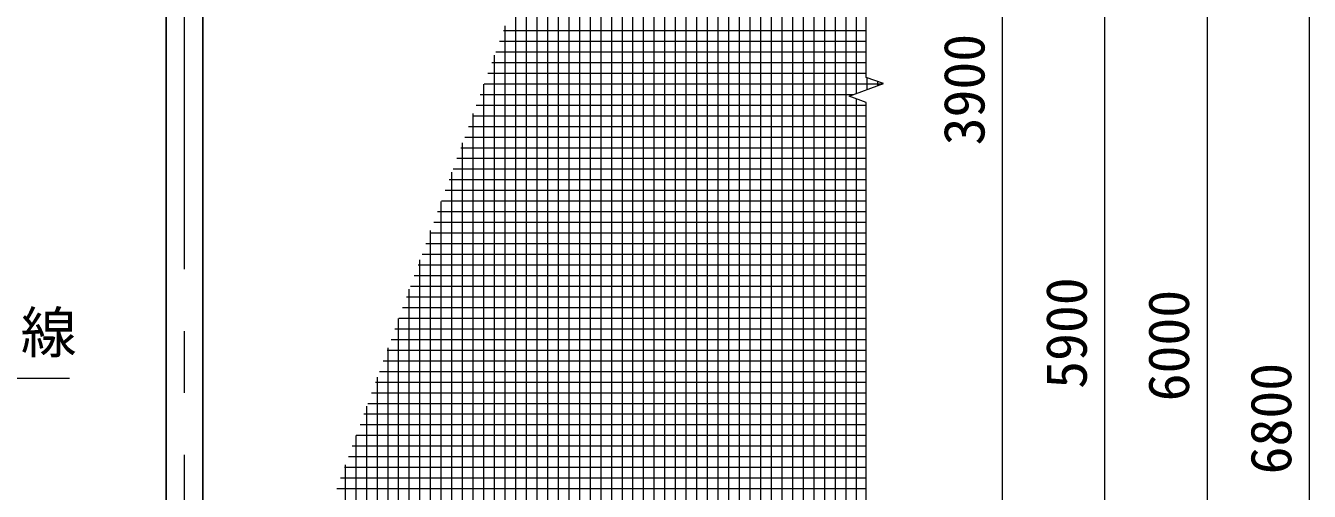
# Model space of a CAD drawing. Units: millimetres, scale not verified. Extents: x -14699 to 14701, y -10394 to 10396.
# Drawn here: x -2296 to 2977, y 996 to 2908 of the extents above; entities that cross this region are included whole.
import ezdxf
from ezdxf.enums import TextEntityAlignment as Align

# ---------------------------------------------------------------- set-up
doc = ezdxf.new("R2010")
doc.units = ezdxf.units.MM
doc.header["$LTSCALE"] = 40
doc.linetypes.add('USER1', pattern=[50.8, 31.75, -6.35, 6.35, -6.35])
for name, color, linetype, lineweight in [('0-1_D-STR1', 1, 'Continuous', 25), ('0-2_D-BMK', 2, 'USER1', 13), ('0-5_D-STR-DIM', 7, 'Continuous', 13), ('0-8_D-STR-TXT', 7, 'Continuous', 13), ('0-9_D-STR2', 7, 'Continuous', 13)]:
    doc.layers.add(name, color=color, linetype=linetype, lineweight=lineweight)
doc.styles.add('ＭＳ ゴシック', font='')
doc.styles.get('ＭＳ ゴシック').set_extended_font_data('MS Gothic')

msp = doc.modelspace()

# ---------------------------------------------------------------- linework, layer by layer
at = {"layer": '0-1_D-STR1'}
msp.add_lwpolyline([(-1568.12, 4694.54), (-1718.12, 4694.54), (-1718.12, -2105.46), (-1568.12, -2105.46)], close=True, dxfattribs=at)
at = {"layer": '0-2_D-BMK'}
msp.add_line((-1643.12, -2156.46), (-1643.12, 4745.54), dxfattribs=at)
at = {"layer": '0-5_D-STR-DIM'}
for p, q in [((1156.88, 2695.84), (1156.88, 4766.94)), ((2976.88, 4554.54), (2976.88, -1965.46)), ((1716.88, 834.54), (1716.88, 4454.54)), ((2136.88, -1165.46), (2136.88, 4454.54)), ((2556.88, 4454.54), (2556.88, -1265.46)), ((1227.36, 2670.19), (1156.88, 2695.84)), ((1086.41, 2618.89), (1227.36, 2670.19)), ((1156.88, 2593.23), (1086.41, 2618.89)), ((1156.88, -254.16), (1156.88, 2593.23))]:
    msp.add_line(p, q, dxfattribs=at)
at = {"layer": '0-8_D-STR-TXT'}
msp.add_lwpolyline([(-2115.34, 1459.38), (-4452.2, 1459.38), (-4452.2, 2898.9)], dxfattribs=at)
at = {"layer": '0-9_D-STR2'}
for p, q in [((286.31, -1305.46), (286.31, 4590.45)), ((330.06, -1305.46), (330.06, 4594.54)), ((373.81, -1305.46), (373.81, 4594.54)), ((417.56, -1305.46), (417.56, 4594.54)), ((461.31, -1305.46), (461.31, 4594.54)), ((505.06, -1305.46), (505.06, 4594.54)), ((548.81, -1305.46), (548.81, 4594.54)), ((592.56, -1305.46), (592.56, 4594.54)), ((636.31, -1305.46), (636.31, 4594.54)), ((680.06, -1305.46), (680.06, 4594.54)), ((723.81, -1305.46), (723.81, 4594.54)), ((767.56, -1305.46), (767.56, 4594.54)), ((811.31, -1305.46), (811.31, 4594.54)), ((855.06, -1305.46), (855.06, 4594.54)), ((898.81, -1305.46), (898.81, 4594.54)), ((942.56, -1305.46), (942.56, 4594.54)), ((986.31, -1305.46), (986.31, 4594.54)), ((1030.06, -1305.46), (1030.06, 4594.54)), ((1073.81, -1305.46), (1073.81, 4594.54)), ((1117.56, 2630.22), (1117.56, 4594.54)), ((242.56, -1305.46), (242.56, 4470.25)), ((198.81, -1305.46), (198.81, 4350.04)), ((155.06, -1305.46), (155.06, 4229.84)), ((111.31, -1305.46), (111.31, 4109.64)), ((67.56, -1305.46), (67.56, 3989.44)), ((23.81, -1305.46), (23.81, 3869.24)), ((-19.94, -1305.46), (-19.94, 3749.03)), ((-63.69, -1305.46), (-63.69, 3628.83)), ((-107.44, -1305.46), (-107.44, 3508.63)), ((-151.19, -1305.46), (-151.19, 3388.43)), ((-194.94, -1305.46), (-194.94, 3268.22)), ((-238.69, -1305.46), (-238.69, 3148.02)), ((-282.44, -1305.46), (-282.44, 3027.82)), ((-326.19, -1305.46), (-326.19, 2907.62)), ((-333.23, 2888.27), (1156.88, 2888.27)), ((-365.08, 2800.77), (1156.88, 2800.77)), ((-349.16, 2844.52), (1156.88, 2844.52)), ((-381.01, 2757.02), (1156.88, 2757.02)), ((-369.94, -1305.46), (-369.94, 2787.42)), ((-396.93, 2713.27), (1156.88, 2713.27)), ((1161.31, 2646.15), (1161.31, 2694.23)), ((-413.69, -1305.46), (-413.69, 2667.21)), ((-412.85, 2669.52), (1225.51, 2669.52)), ((1205.06, 2662.07), (1205.06, 2678.31)), ((-428.78, 2625.77), (1105.31, 2625.77)), ((1117.56, -319.78), (1117.56, 2607.55)), ((-460.62, 2538.27), (1156.88, 2538.27)), ((-457.44, -1305.46), (-457.44, 2547.01)), ((-444.7, 2582.02), (1156.88, 2582.02)), ((-476.55, 2494.52), (1156.88, 2494.52)), ((-501.19, -1305.46), (-501.19, 2426.81)), ((-492.47, 2450.77), (1156.88, 2450.77)), ((-508.39, 2407.02), (1156.88, 2407.02)), ((-524.32, 2363.27), (1156.88, 2363.27)), ((-556.17, 2275.77), (1156.88, 2275.77)), ((-544.94, -1305.46), (-544.94, 2306.61)), ((-540.24, 2319.52), (1156.88, 2319.52)), ((-572.09, 2232.02), (1156.88, 2232.02)), ((-588.69, -1305.46), (-588.69, 2186.41)), ((-588.01, 2188.27), (1156.88, 2188.27)), ((-603.94, 2144.52), (1156.88, 2144.52)), ((-635.78, 2057.02), (1156.88, 2057.02)), ((-632.44, -1305.46), (-632.44, 2066.2)), ((-619.86, 2100.77), (1156.88, 2100.77)), ((-651.71, 2013.27), (1156.88, 2013.27)), ((-667.63, 1969.52), (1156.88, 1969.52)), ((-683.56, 1925.77), (1156.88, 1925.77)), ((-676.19, -1305.46), (-676.19, 1946)), ((-699.48, 1882.02), (1156.88, 1882.02)), ((-731.33, 1794.52), (1156.88, 1794.52)), ((-719.94, -1305.46), (-719.94, 1825.8)), ((-715.4, 1838.27), (1156.88, 1838.27)), ((-747.25, 1750.77), (1156.88, 1750.77)), ((-763.69, -1305.46), (-763.69, 1705.6)), ((-763.17, 1707.02), (1156.88, 1707.02)), ((-779.1, 1663.27), (1156.88, 1663.27)), ((-807.44, -1305.46), (-807.44, 1585.39)), ((-795.02, 1619.52), (1156.88, 1619.52)), ((-826.87, 1532.02), (1156.88, 1532.02)), ((-810.94, 1575.77), (1156.88, 1575.77)), ((-842.79, 1488.27), (1156.88, 1488.27)), ((-858.72, 1444.52), (1156.88, 1444.52)), ((-851.19, -1305.46), (-851.19, 1465.19)), ((-874.64, 1400.77), (1156.88, 1400.77)), ((-894.94, -1305.46), (-894.94, 1344.99)), ((-890.56, 1357.02), (1156.88, 1357.02)), ((-922.41, 1269.52), (1156.88, 1269.52)), ((-906.49, 1313.27), (1156.88, 1313.27)), ((-938.69, -1305.46), (-938.69, 1224.79)), ((-938.33, 1225.77), (1156.88, 1225.77)), ((-954.26, 1182.02), (1156.88, 1182.02)), ((-970.18, 1138.27), (1156.88, 1138.27)), ((-986.11, 1094.52), (1156.88, 1094.52)), ((-982.44, -1305.46), (-982.44, 1104.59)), ((-1017.95, 1007.02), (1156.88, 1007.02)), ((-1002.03, 1050.77), (1156.88, 1050.77))]:
    msp.add_line(p, q, dxfattribs=at)

# ---------------------------------------------------------------- texts
at = {"layer": '0-5_D-STR-DIM', "style": 'ＭＳ ゴシック'}
for s, p in [('3900', (1693.27, 2416.6)), ('5900', (2113.27, 1416.6)), ('6000', (2533.27, 1365.29)), ('6800', (2953.27, 1065.29))]:
    msp.add_text(s, height=168.3, rotation=90, dxfattribs=at).set_placement(p, align=Align.BOTTOM_LEFT)
at = {"layer": '0-8_D-STR-TXT', "style": 'ＭＳ ゴシック'}
msp.add_text('38mm めっき鋼ヨリ線', height=168.3, dxfattribs=at).set_placement((-4265.97, 1513.2), align=Align.BOTTOM_LEFT)

doc.saveas('drawing.dxf')
